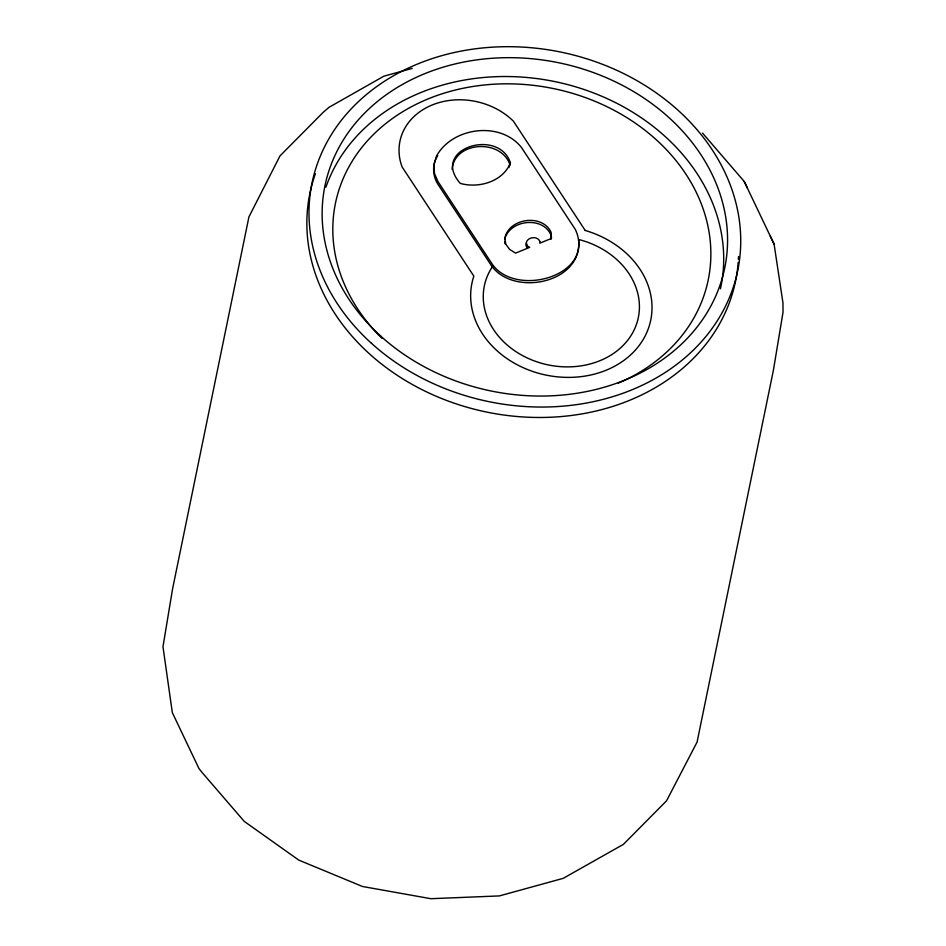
<?xml version="1.0" encoding="UTF-8"?>
<svg xmlns="http://www.w3.org/2000/svg" width="946" height="946" viewBox="0 0 946 946"><rect width="100%" height="100%" fill="white"/><g stroke="black" fill="none" stroke-linecap="round" stroke-linejoin="round"><path stroke-width="1.42" d="M508.901 167.466L510.438 162.83C498.779 127.32 429.744 148.711 460.288 183.406C478.711 188.585 502.87 181.762 510.438 162.83M526.343 243.24L525.799 245.073L527.36 248.384M504.833 238.995C509.799 219.886 542.283 216.019 550.667 234.407L550.962 239.279M437.75 155.617C432.074 163.942 432.417 175.329 437.643 183.82L491.565 265.885C514.186 297.127 582.949 282.866 578.562 239.87M412.243 68.384L383.875 76.188L328.983 107.336L323.13 112.385L279.981 155.924L248.928 216.906L172.574 588.873L162.972 646.757L172.326 712.598L198.991 768.613L202.491 772.953L244.257 821.4L298.818 860.127L362.472 886.485L430.868 898.7L499.334 895.921L563.237 878.337L623.379 844.376L666.54 800.824L697.072 742.102L773.426 370.134L783.028 312.251L782.957 302.874L774.088 244.127L744.218 181.455L702.5 133.067M510.012 164.923C501.262 138.412 454.305 141.131 452.105 169.393M744.218 181.455L747.435 188.136M770.304 236.264L774.088 244.127M504.608 241.407L504.987 243.82M579.094 239.586A78.613 64.553 11.6 0 1 635.416 327.08A78.613 64.553 11.6 0 1 529.902 359.149A78.613 64.553 11.6 0 1 493.055 265.743M738.187 262.385A217.32 178.451 11.6 0 1 485.736 411.877A217.32 178.451 11.6 0 1 315.408 173.721M738.507 256.543A217.32 178.451 11.6 0 1 738.377 259.464M382.089 338.432A190.288 156.256 11.6 0 1 404.297 110.765A190.288 156.256 11.6 0 1 677.49 162.464A190.288 156.256 11.6 0 1 618.317 383.13M325.909 187.202A204.064 167.56 11.6 0 1 566.666 84.336A204.064 167.56 11.6 0 1 720.45 288.778M539.799 241.36L539.788 243.193L551.471 238.404L551.092 232.302C542.46 213.477 508.924 218.065 504.857 238.108L505.779 244.139L509.527 249.354L515.617 253.114L529.701 247.332L527.785 246.279L526.224 242.968C527.241 236.926 537.517 235.554 539.799 241.36M436.591 155.865L433.978 164.687L434.474 173.508L438.069 181.715L491.991 263.78C515.203 298.439 596.559 275.747 575.393 229.571L521.483 147.505C500.517 120.922 452.756 126.989 436.591 155.865M585.219 230.469L513.43 121.218A66.043 54.229 11.6 0 0 432.097 105.018A66.043 54.229 11.6 0 0 402.074 166.898L473.851 276.149A91.289 74.959 11.6 0 0 537.458 372.949A91.289 74.959 11.6 0 0 648.814 327.269A91.289 74.959 11.6 0 0 585.219 230.469M371.494 343.327A217.32 178.451 11.6 0 0 733.115 287.714A217.32 178.451 11.6 0 0 469.961 49.57A217.32 178.451 11.6 0 0 371.494 343.327M380.848 336.22A204.064 167.56 11.6 0 0 720.414 284.001A204.064 167.56 11.6 0 0 473.307 60.378A204.064 167.56 11.6 0 0 380.848 336.22"/></g></svg>
